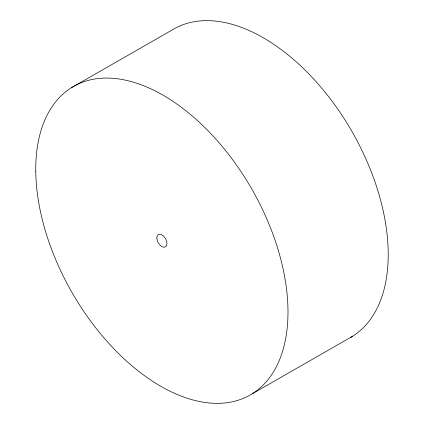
<?xml version="1.0" encoding="UTF-8"?>
<svg xmlns="http://www.w3.org/2000/svg" width="424" height="424" viewBox="0 0 424 424"><rect width="100%" height="100%" fill="white"/><g stroke="black" fill="none" stroke-linecap="round" stroke-linejoin="round"><path stroke-width="0.64" d="M71.608 87.614L171.815 30.173A177.773 103.716 60.2 0 1 351.035 129.882A177.773 103.716 60.2 0 1 350.743 337.371M252.185 393.827L352.392 336.386M35.759 171.222A177.773 103.716 60.2 0 0 226.305 402.8A177.773 103.716 60.2 0 0 223.628 148.146A177.773 103.716 60.2 0 0 35.759 171.222M156.853 237.944A7.113 4.15 60.2 0 0 164.475 247.208A7.113 4.15 60.2 0 0 164.369 237.021A7.113 4.15 60.2 0 0 156.853 237.944"/></g></svg>
